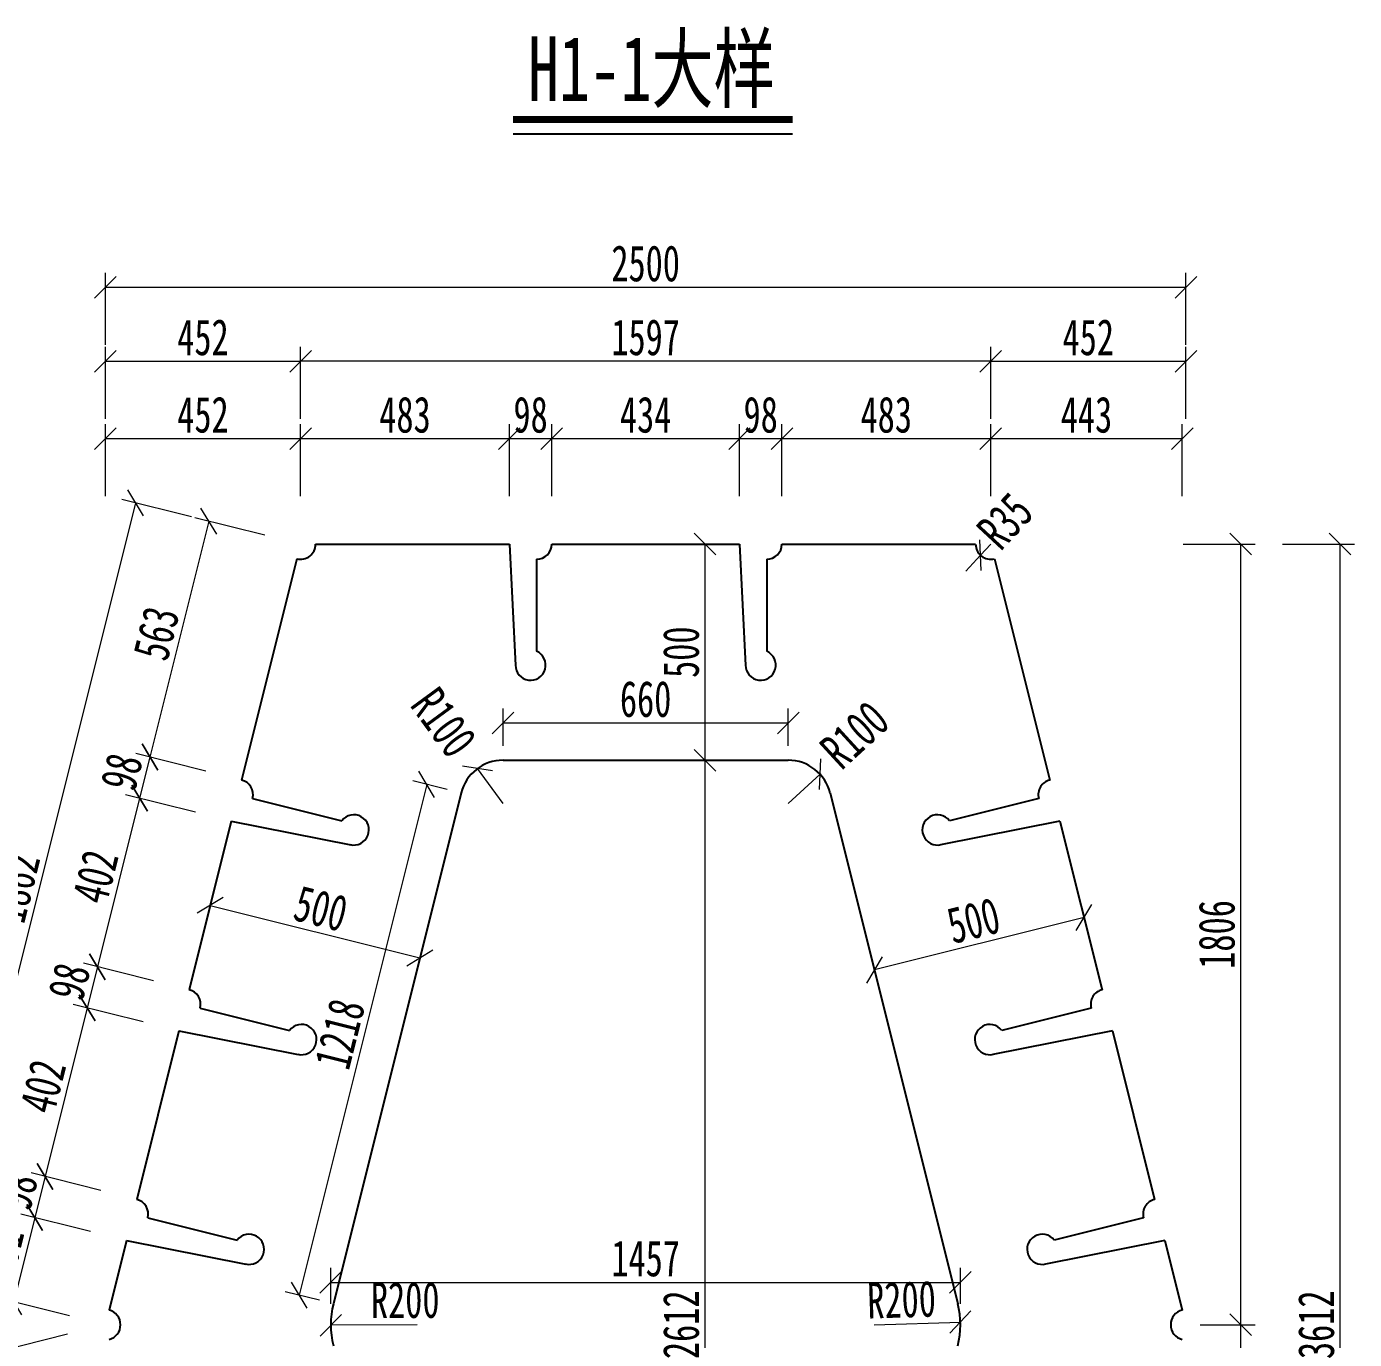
# Model space of a CAD drawing. Header units: millimetres. Extents: x -450182 to -147179, y 306993 to 695793.
# Drawn here: x -178927 to -175854, y 354258 to 357295 of the extents above; entities that cross this region are included whole.
import ezdxf

# ---------------------------------------------------------------- set-up
doc = ezdxf.new("R2010")
doc.units = ezdxf.units.MM
doc.header["$PDMODE"] = 34
doc.layers.get('Defpoints').update_dxf_attribs({"color": 8})
for name, color, linetype, lineweight in [('加粗线', 6, 'Continuous', 25), ('标注', 4, 'Continuous', 13), ('细线', 4, 'Continuous', 15), ('钢板粗线', 1, 'Continuous', 25)]:
    doc.layers.add(name, color=color, linetype=linetype, lineweight=lineweight)
doc.styles.add('111', font='仿宋_GB2312.ttf', dxfattribs={"width": 0.7})
doc.styles.get("Standard").update_dxf_attribs({"font": '仿宋_GB2312.ttf'})
doc.dimstyles.new('200', dxfattribs={"dimscale": 0, "dimtxt": 2.5, "dimasz": 1.5, "dimexe": 1, "dimexo": 1, "dimgap": 0.4, "dimtad": 1, "dimdec": 0, "dimdsep": 46, "dimtxsty": '111', "dimblk": 'OBLIQUE', "dimcen": 0, "dimclrd": 256, "dimclre": 256, "dimclrt": 256, "dimadec": 1, "dimazin": 2, "dimtfac": 1, "dimtdec": 0, "dimtmove": 2, "dimatfit": 3, "dimfxl": 4, "dimfxlon": 1, "dimtolj": 1, "dimlwd": -1, "dimlwe": -1, "dimarcsym": 0})

# ---------------------------------------------------------------- blocks, each defined once
blk = doc.blocks.new('_Oblique')
at = {"color": 0, "linetype": 'ByBlock', "lineweight": -2}
blk.add_line((-0.5, -0.5), (0.5, 0.5), dxfattribs=at)
blk = doc.blocks.new('*D372')
at = {"layer": 'Defpoints', "color": 0, "transparency": 16777216}
for p in [(-178292.9, 356098.1), (-178641.5, 355605.4), (-178429.4, 355552.3)]:
    blk.add_point(p, dxfattribs=at)
at = {"layer": '标注', "transparency": 16777216}
for p, q in [((-178375.7, 356118.8), (-178537.4, 356159.2)), ((-178505.1, 356151.2), (-178641.5, 355605.4)), ((-178512.2, 355573), (-178673.9, 355613.5))]:
    blk.add_line(p, q, dxfattribs=at)
at = {"layer": '标注', "transparency": 16777216, "xscale": 49.99999999999994, "yscale": 49.99999999999994, "zscale": 49.99999999999994}
for p, rotation in [((-178505.1, 356151.2), 75.96375653206057), ((-178641.5, 355605.4), 255.9637565320606)]:
    blk.add_blockref('_Oblique', p, dxfattribs=dict(at, rotation=rotation))
at = {"layer": '标注', "transparency": 16777216, "insert": (-178626.7, 355891.6), "char_height": 83.33, "attachment_point": 5, "rotation": 75.9638, "style": '111'}
blk.add_mtext('\\A1;563', dxfattribs=at)
blk = doc.blocks.new('*D373')
at = {"layer": 'Defpoints', "color": 0, "transparency": 16777216}
for p in [(-178429.4, 355552.3), (-178665.3, 355510.3), (-178453.1, 355457.3)]:
    blk.add_point(p, dxfattribs=at)
at = {"layer": '标注', "transparency": 16777216}
for p, q in [((-178512.2, 355573), (-178673.9, 355613.5)), ((-178641.5, 355605.4), (-178665.3, 355510.3)), ((-178535.9, 355478), (-178697.6, 355518.4))]:
    blk.add_line(p, q, dxfattribs=at)
at = {"layer": '标注', "transparency": 16777216, "xscale": 49.99999999999994, "yscale": 49.99999999999994, "zscale": 49.99999999999994}
for p, rotation in [((-178641.5, 355605.4), 75.96375653212299), ((-178665.3, 355510.3), 255.963756532123)]:
    blk.add_blockref('_Oblique', p, dxfattribs=dict(at, rotation=rotation))
at = {"layer": '标注', "transparency": 16777216, "insert": (-178706.8, 355571.2), "char_height": 83.33, "attachment_point": 5, "rotation": 75.9638, "style": '111'}
blk.add_mtext('\\A1;98', dxfattribs=at)
blk = doc.blocks.new('*D374')
at = {"layer": 'Defpoints', "color": 0, "transparency": 16777216}
for p in [(-178453.1, 355457.3), (-178762.8, 355120.3), (-178550.6, 355067.3)]:
    blk.add_point(p, dxfattribs=at)
at = {"layer": '标注', "transparency": 16777216}
for p, q in [((-178535.9, 355478), (-178697.6, 355518.4)), ((-178665.3, 355510.3), (-178762.8, 355120.3)), ((-178633.4, 355088), (-178795.1, 355128.4))]:
    blk.add_line(p, q, dxfattribs=at)
at = {"layer": '标注', "transparency": 16777216, "xscale": 49.99999999999994, "yscale": 49.99999999999994, "zscale": 49.99999999999994}
for p, rotation in [((-178665.3, 355510.3), 75.96375653207751), ((-178762.8, 355120.3), 255.9637565320776)]:
    blk.add_blockref('_Oblique', p, dxfattribs=dict(at, rotation=rotation))
at = {"layer": '标注', "transparency": 16777216, "insert": (-178767.4, 355328.6), "char_height": 83.33, "attachment_point": 5, "rotation": 75.9638, "style": '111'}
blk.add_mtext('\\A1;402', dxfattribs=at)
blk = doc.blocks.new('*D375')
at = {"layer": 'Defpoints', "color": 0, "transparency": 16777216}
for p in [(-178550.6, 355067.3), (-178786.6, 355025.2), (-178574.4, 354972.2)]:
    blk.add_point(p, dxfattribs=at)
at = {"layer": '标注', "transparency": 16777216}
for p, q in [((-178633.4, 355088), (-178795.1, 355128.4)), ((-178762.8, 355120.3), (-178786.6, 355025.2)), ((-178657.2, 354992.9), (-178818.9, 355033.3))]:
    blk.add_line(p, q, dxfattribs=at)
at = {"layer": '标注', "transparency": 16777216, "xscale": 49.99999999999994, "yscale": 49.99999999999994, "zscale": 49.99999999999994}
for p, rotation in [((-178762.8, 355120.3), 75.96375653207352), ((-178786.6, 355025.2), 255.9637565320735)]:
    blk.add_blockref('_Oblique', p, dxfattribs=dict(at, rotation=rotation))
at = {"layer": '标注', "transparency": 16777216, "insert": (-178828, 355086.1), "char_height": 83.33, "attachment_point": 5, "rotation": 75.9638, "style": '111'}
blk.add_mtext('\\A1;98', dxfattribs=at)
blk = doc.blocks.new('*D376')
at = {"layer": 'Defpoints', "color": 0, "transparency": 16777216}
for p in [(-178574.4, 354972.2), (-178884.1, 354635.2), (-178671.9, 354582.2)]:
    blk.add_point(p, dxfattribs=at)
at = {"layer": '标注', "transparency": 16777216}
for p, q in [((-178786.6, 355025.2), (-178884.1, 354635.2)), ((-178657.2, 354992.9), (-178818.9, 355033.3)), ((-178754.7, 354602.9), (-178916.4, 354643.3))]:
    blk.add_line(p, q, dxfattribs=at)
at = {"layer": '标注', "transparency": 16777216, "xscale": 49.99999999999994, "yscale": 49.99999999999994, "zscale": 49.99999999999994}
for p, rotation in [((-178786.6, 355025.2), 75.96375653207751), ((-178884.1, 354635.2), 255.9637565320776)]:
    blk.add_blockref('_Oblique', p, dxfattribs=dict(at, rotation=rotation))
at = {"layer": '标注', "transparency": 16777216, "insert": (-178888.7, 354843.6), "char_height": 83.33, "attachment_point": 5, "rotation": 75.9638, "style": '111'}
blk.add_mtext('\\A1;402', dxfattribs=at)
blk = doc.blocks.new('*D377')
at = {"layer": 'Defpoints', "color": 0, "transparency": 16777216}
for p in [(-178671.9, 354582.2), (-178907.8, 354540.2), (-178695.7, 354487.1)]:
    blk.add_point(p, dxfattribs=at)
at = {"layer": '标注', "transparency": 16777216}
for p, q in [((-178754.7, 354602.9), (-178916.4, 354643.3)), ((-178884.1, 354635.2), (-178907.8, 354540.2)), ((-178778.5, 354507.8), (-178940.2, 354548.2))]:
    blk.add_line(p, q, dxfattribs=at)
at = {"layer": '标注', "transparency": 16777216, "xscale": 49.99999999999994, "yscale": 49.99999999999994, "zscale": 49.99999999999994}
for p, rotation in [((-178884.1, 354635.2), 75.96375653208997), ((-178907.8, 354540.2), 255.96375653209)]:
    blk.add_blockref('_Oblique', p, dxfattribs=dict(at, rotation=rotation))
at = {"layer": '标注', "transparency": 16777216, "insert": (-178949.3, 354601), "char_height": 83.33, "attachment_point": 5, "rotation": 75.9638, "style": '111'}
blk.add_mtext('\\A1;98', dxfattribs=at)
blk = doc.blocks.new('*D378')
at = {"layer": 'Defpoints', "color": 0, "transparency": 16777216}
for p in [(-178695.7, 354487.1), (-178956.6, 354345.2), (-178744.4, 354292.1)]:
    blk.add_point(p, dxfattribs=at)
at = {"layer": '标注', "transparency": 16777216}
for p, q in [((-178907.8, 354540.2), (-178956.6, 354345.2)), ((-178778.5, 354507.8), (-178940.2, 354548.2)), ((-178827.2, 354312.8), (-178988.9, 354353.2))]:
    blk.add_line(p, q, dxfattribs=at)
at = {"layer": '标注', "transparency": 16777216, "xscale": 49.99999999999994, "yscale": 49.99999999999994, "zscale": 49.99999999999994}
for p, rotation in [((-178907.8, 354540.2), 75.96375653207352), ((-178956.6, 354345.2), 255.9637565320735)]:
    blk.add_blockref('_Oblique', p, dxfattribs=dict(at, rotation=rotation))
at = {"layer": '标注', "transparency": 16777216, "insert": (-178985.6, 354456), "char_height": 83.33, "attachment_point": 5, "rotation": 75.9638, "style": '111'}
blk.add_mtext('\\A1;201', dxfattribs=at)
blk = doc.blocks.new('*D379')
at = {"layer": 'Defpoints', "color": 0, "transparency": 16777216}
for p in [(-178744.4, 354292.1), (-178695.7, 354097.1), (-178912.8, 354042.8)]:
    blk.add_point(p, dxfattribs=at)
at = {"layer": '标注', "transparency": 16777216}
for p, q in [((-178832.2, 354270.2), (-178993.9, 354229.7)), ((-178961.6, 354237.8), (-178912.8, 354042.8)), ((-178783.5, 354075.2), (-178945.2, 354034.7))]:
    blk.add_line(p, q, dxfattribs=at)
at = {"layer": '标注', "transparency": 16777216, "xscale": 49.99999999999994, "yscale": 49.99999999999994, "zscale": 49.99999999999994}
for p, rotation in [((-178961.6, 354237.8), 104.0362434679345), ((-178912.8, 354042.8), 284.0362434679345)]:
    blk.add_blockref('_Oblique', p, dxfattribs=dict(at, rotation=rotation))
at = {"layer": '标注', "transparency": 16777216, "insert": (-178883.8, 354153.7), "char_height": 83.33, "attachment_point": 5, "rotation": 284.0362, "style": '111'}
blk.add_mtext('\\A1;201', dxfattribs=at)
blk = doc.blocks.new('*D386')
at = {"layer": 'Defpoints', "color": 0, "transparency": 16777216}
for p in [(-178744.4, 354292.1), (-179132, 354195.2), (-178292.9, 352486.1)]:
    blk.add_point(p, dxfattribs=at)
at = {"layer": '标注', "transparency": 16777216}
for p, q in [((-179002.7, 354227.6), (-179164.3, 354187.1)), ((-178680.5, 352389.2), (-179132, 354195.2)), ((-178551.2, 352421.6), (-178712.8, 352381.1))]:
    blk.add_line(p, q, dxfattribs=at)
at = {"layer": '标注', "transparency": 16777216, "xscale": 49.99999999999994, "yscale": 49.99999999999994, "zscale": 49.99999999999994}
for p, rotation in [((-179132, 354195.2), 104.036243467926), ((-178680.5, 352389.2), 284.036243467926)]:
    blk.add_blockref('_Oblique', p, dxfattribs=dict(at, rotation=rotation))
at = {"layer": '标注', "transparency": 16777216, "insert": (-178852.9, 353305.6), "char_height": 83.33, "attachment_point": 5, "rotation": 284.0362, "style": '111'}
blk.add_mtext('\\A1;1862', dxfattribs=at)
blk = doc.blocks.new('*D387')
at = {"layer": 'Defpoints', "color": 0, "transparency": 16777216}
for p in [(-178674.3, 356193.5), (-178292.9, 356098.1), (-178744.4, 354292.1)]:
    blk.add_point(p, dxfattribs=at)
at = {"layer": '标注', "transparency": 16777216}
for p, q in [((-179125.8, 354387.5), (-178674.3, 356193.5)), ((-178544.9, 356161.1), (-178706.6, 356201.5)), ((-178996.4, 354355.1), (-179158.1, 354395.5))]:
    blk.add_line(p, q, dxfattribs=at)
at = {"layer": '标注', "transparency": 16777216, "xscale": 49.99999999999994, "yscale": 49.99999999999994, "zscale": 49.99999999999994}
for p, rotation in [((-178674.3, 356193.5), 75.96375653207353), ((-179125.8, 354387.5), 255.9637565320735)]:
    blk.add_blockref('_Oblique', p, dxfattribs=dict(at, rotation=rotation))
at = {"layer": '标注', "transparency": 16777216, "insert": (-178953.4, 355303.8), "char_height": 83.33, "attachment_point": 5, "rotation": 75.9638, "style": '111'}
blk.add_mtext('\\A1;1862', dxfattribs=at)
blk = doc.blocks.new('*D388')
at = {"layer": 'Defpoints', "color": 0, "transparency": 16777216}
for p in [(-178292.9, 356342.1), (-178292.9, 356098.1), (-178744.4, 354292.1)]:
    blk.add_point(p, dxfattribs=at)
at = {"layer": '标注', "transparency": 16777216}
for p, q in [((-178744.4, 356208.8), (-178744.4, 356375.4)), ((-178292.9, 356208.8), (-178292.9, 356375.4)), ((-178744.4, 356342.1), (-178292.9, 356342.1))]:
    blk.add_line(p, q, dxfattribs=at)
at = {"layer": '标注', "transparency": 16777216, "xscale": 49.99999999999994, "yscale": 49.99999999999994, "zscale": 49.99999999999994, "rotation": 180}
blk.add_blockref('_Oblique', (-178744.4, 356342.1), dxfattribs=at)
at = {"layer": '标注', "transparency": 16777216, "xscale": 49.99999999999994, "yscale": 49.99999999999994, "zscale": 49.99999999999994}
blk.add_blockref('_Oblique', (-178292.9, 356342.1), dxfattribs=at)
at = {"layer": '标注', "transparency": 16777216, "insert": (-178518.7, 356397.1), "char_height": 83.33, "attachment_point": 5, "style": '111'}
blk.add_mtext('\\A1;452', dxfattribs=at)
blk = doc.blocks.new('*D389')
at = {"layer": 'Defpoints', "color": 0, "transparency": 16777216}
for p in [(-177809.6, 356342.1), (-178292.9, 356098.1), (-177809.6, 356098.1)]:
    blk.add_point(p, dxfattribs=at)
at = {"layer": '标注', "transparency": 16777216}
for p, q in [((-178292.9, 356208.8), (-178292.9, 356375.4)), ((-177809.6, 356208.8), (-177809.6, 356375.4)), ((-178292.9, 356342.1), (-177809.6, 356342.1))]:
    blk.add_line(p, q, dxfattribs=at)
at = {"layer": '标注', "transparency": 16777216, "xscale": 49.99999999999994, "yscale": 49.99999999999994, "zscale": 49.99999999999994, "rotation": 180}
blk.add_blockref('_Oblique', (-178292.9, 356342.1), dxfattribs=at)
at = {"layer": '标注', "transparency": 16777216, "xscale": 49.99999999999994, "yscale": 49.99999999999994, "zscale": 49.99999999999994}
blk.add_blockref('_Oblique', (-177809.6, 356342.1), dxfattribs=at)
at = {"layer": '标注', "transparency": 16777216, "insert": (-178051.2, 356397.1), "char_height": 83.33, "attachment_point": 5, "style": '111'}
blk.add_mtext('\\A1;483', dxfattribs=at)
blk = doc.blocks.new('*D390')
at = {"layer": 'Defpoints', "color": 0, "transparency": 16777216}
for p in [(-177711.6, 356342.1), (-177809.6, 356098.1), (-177711.6, 356098.1)]:
    blk.add_point(p, dxfattribs=at)
at = {"layer": '标注', "transparency": 16777216}
for p, q in [((-177809.6, 356208.8), (-177809.6, 356375.4)), ((-177711.6, 356208.8), (-177711.6, 356375.4)), ((-177809.6, 356342.1), (-177711.6, 356342.1))]:
    blk.add_line(p, q, dxfattribs=at)
at = {"layer": '标注', "transparency": 16777216, "xscale": 49.99999999999994, "yscale": 49.99999999999994, "zscale": 49.99999999999994, "rotation": 180}
blk.add_blockref('_Oblique', (-177809.6, 356342.1), dxfattribs=at)
at = {"layer": '标注', "transparency": 16777216, "xscale": 49.99999999999994, "yscale": 49.99999999999994, "zscale": 49.99999999999994}
blk.add_blockref('_Oblique', (-177711.6, 356342.1), dxfattribs=at)
at = {"layer": '标注', "transparency": 16777216, "insert": (-177760.6, 356397.1), "char_height": 83.33, "attachment_point": 5, "style": '111'}
blk.add_mtext('\\A1;98', dxfattribs=at)
blk = doc.blocks.new('*D391')
at = {"layer": 'Defpoints', "color": 0, "transparency": 16777216}
for p in [(-177277.2, 356342.1), (-177711.6, 356098.1), (-177277.2, 356098.1)]:
    blk.add_point(p, dxfattribs=at)
at = {"layer": '标注', "transparency": 16777216}
for p, q in [((-177711.6, 356208.8), (-177711.6, 356375.4)), ((-177277.2, 356208.8), (-177277.2, 356375.4)), ((-177711.6, 356342.1), (-177277.2, 356342.1))]:
    blk.add_line(p, q, dxfattribs=at)
at = {"layer": '标注', "transparency": 16777216, "xscale": 49.99999999999994, "yscale": 49.99999999999994, "zscale": 49.99999999999994, "rotation": 180}
blk.add_blockref('_Oblique', (-177711.6, 356342.1), dxfattribs=at)
at = {"layer": '标注', "transparency": 16777216, "xscale": 49.99999999999994, "yscale": 49.99999999999994, "zscale": 49.99999999999994}
blk.add_blockref('_Oblique', (-177277.2, 356342.1), dxfattribs=at)
at = {"layer": '标注', "transparency": 16777216, "insert": (-177494.4, 356397.1), "char_height": 83.33, "attachment_point": 5, "style": '111'}
blk.add_mtext('\\A1;434', dxfattribs=at)
blk = doc.blocks.new('*D392')
at = {"layer": 'Defpoints', "color": 0, "transparency": 16777216}
for p in [(-177179.2, 356342.1), (-177277.2, 356098.1), (-177179.2, 356098.1)]:
    blk.add_point(p, dxfattribs=at)
at = {"layer": '标注', "transparency": 16777216}
for p, q in [((-177277.2, 356208.8), (-177277.2, 356375.4)), ((-177179.2, 356208.8), (-177179.2, 356375.4)), ((-177277.2, 356342.1), (-177179.2, 356342.1))]:
    blk.add_line(p, q, dxfattribs=at)
at = {"layer": '标注', "transparency": 16777216, "xscale": 49.99999999999994, "yscale": 49.99999999999994, "zscale": 49.99999999999994, "rotation": 180}
blk.add_blockref('_Oblique', (-177277.2, 356342.1), dxfattribs=at)
at = {"layer": '标注', "transparency": 16777216, "xscale": 49.99999999999994, "yscale": 49.99999999999994, "zscale": 49.99999999999994}
blk.add_blockref('_Oblique', (-177179.2, 356342.1), dxfattribs=at)
at = {"layer": '标注', "transparency": 16777216, "insert": (-177228.2, 356397.1), "char_height": 83.33, "attachment_point": 5, "style": '111'}
blk.add_mtext('\\A1;98', dxfattribs=at)
blk = doc.blocks.new('*D393')
at = {"layer": 'Defpoints', "color": 0, "transparency": 16777216}
for p in [(-176695.9, 356342.1), (-177179.2, 356098.1), (-176695.9, 356098.1)]:
    blk.add_point(p, dxfattribs=at)
at = {"layer": '标注', "transparency": 16777216}
for p, q in [((-177179.2, 356208.8), (-177179.2, 356375.4)), ((-176695.9, 356208.8), (-176695.9, 356375.4)), ((-177179.2, 356342.1), (-176695.9, 356342.1))]:
    blk.add_line(p, q, dxfattribs=at)
at = {"layer": '标注', "transparency": 16777216, "xscale": 49.99999999999994, "yscale": 49.99999999999994, "zscale": 49.99999999999994, "rotation": 180}
blk.add_blockref('_Oblique', (-177179.2, 356342.1), dxfattribs=at)
at = {"layer": '标注', "transparency": 16777216, "xscale": 49.99999999999994, "yscale": 49.99999999999994, "zscale": 49.99999999999994}
blk.add_blockref('_Oblique', (-176695.9, 356342.1), dxfattribs=at)
at = {"layer": '标注', "transparency": 16777216, "insert": (-176937.6, 356397.1), "char_height": 83.33, "attachment_point": 5, "style": '111'}
blk.add_mtext('\\A1;483', dxfattribs=at)
blk = doc.blocks.new('*D394')
at = {"layer": 'Defpoints', "color": 0, "transparency": 16777216}
for p in [(-176252.9, 356342.1), (-176695.9, 356098.1), (-176252.9, 354258.2)]:
    blk.add_point(p, dxfattribs=at)
at = {"layer": '标注', "transparency": 16777216}
for p, q in [((-176695.9, 356208.8), (-176695.9, 356375.4)), ((-176252.9, 356208.8), (-176252.9, 356375.4)), ((-176695.9, 356342.1), (-176252.9, 356342.1))]:
    blk.add_line(p, q, dxfattribs=at)
at = {"layer": '标注', "transparency": 16777216, "xscale": 49.99999999999994, "yscale": 49.99999999999994, "zscale": 49.99999999999994, "rotation": 180}
blk.add_blockref('_Oblique', (-176695.9, 356342.1), dxfattribs=at)
at = {"layer": '标注', "transparency": 16777216, "xscale": 49.99999999999994, "yscale": 49.99999999999994, "zscale": 49.99999999999994}
blk.add_blockref('_Oblique', (-176252.9, 356342.1), dxfattribs=at)
at = {"layer": '标注', "transparency": 16777216, "insert": (-176474.4, 356397.1), "char_height": 83.33, "attachment_point": 5, "style": '111'}
blk.add_mtext('\\A1;443', dxfattribs=at)
blk = doc.blocks.new('*D395')
at = {"layer": 'Defpoints', "color": 0, "transparency": 16777216}
for p in [(-178292.9, 356521.2), (-178292.9, 356098.1), (-176695.9, 356098.1)]:
    blk.add_point(p, dxfattribs=at)
at = {"layer": '标注', "transparency": 16777216}
for p, q in [((-178292.9, 356387.9), (-178292.9, 356554.5)), ((-176695.9, 356387.9), (-176695.9, 356554.5)), ((-176695.9, 356521.2), (-178292.9, 356521.2))]:
    blk.add_line(p, q, dxfattribs=at)
at = {"layer": '标注', "transparency": 16777216, "xscale": 49.99999999999994, "yscale": 49.99999999999994, "zscale": 49.99999999999994, "rotation": 180}
blk.add_blockref('_Oblique', (-178292.9, 356521.2), dxfattribs=at)
at = {"layer": '标注', "transparency": 16777216, "xscale": 49.99999999999994, "yscale": 49.99999999999994, "zscale": 49.99999999999994}
blk.add_blockref('_Oblique', (-176695.9, 356521.2), dxfattribs=at)
at = {"layer": '标注', "transparency": 16777216, "insert": (-177494.4, 356576.2), "char_height": 83.33, "attachment_point": 5, "style": '111'}
blk.add_mtext('\\A1;1597', dxfattribs=at)
blk = doc.blocks.new('*D396')
at = {"layer": 'Defpoints', "color": 0, "transparency": 16777216}
for p in [(-178744.4, 356692.1), (-178744.4, 354292.1), (-176244.4, 354292.1)]:
    blk.add_point(p, dxfattribs=at)
at = {"layer": '标注', "transparency": 16777216}
for p, q in [((-178744.4, 356558.8), (-178744.4, 356725.4)), ((-176244.4, 356558.8), (-176244.4, 356725.4)), ((-176244.4, 356692.1), (-178744.4, 356692.1))]:
    blk.add_line(p, q, dxfattribs=at)
at = {"layer": '标注', "transparency": 16777216, "xscale": 49.99999999999994, "yscale": 49.99999999999994, "zscale": 49.99999999999994, "rotation": 180}
blk.add_blockref('_Oblique', (-178744.4, 356692.1), dxfattribs=at)
at = {"layer": '标注', "transparency": 16777216, "xscale": 49.99999999999994, "yscale": 49.99999999999994, "zscale": 49.99999999999994}
blk.add_blockref('_Oblique', (-176244.4, 356692.1), dxfattribs=at)
at = {"layer": '标注', "transparency": 16777216, "insert": (-177494.4, 356747.1), "char_height": 83.33, "attachment_point": 5, "style": '111'}
blk.add_mtext('\\A1;2500', dxfattribs=at)
blk = doc.blocks.new('*D397')
at = {"layer": 'Defpoints', "color": 0, "transparency": 16777216}
for p in [(-178292.9, 356521.2), (-178292.9, 356277.2), (-178744.4, 354471.2)]:
    blk.add_point(p, dxfattribs=at)
at = {"layer": '标注', "transparency": 16777216}
for p, q in [((-178744.4, 356387.9), (-178744.4, 356554.5)), ((-178292.9, 356387.9), (-178292.9, 356554.5)), ((-178744.4, 356521.2), (-178292.9, 356521.2))]:
    blk.add_line(p, q, dxfattribs=at)
at = {"layer": '标注', "transparency": 16777216, "xscale": 49.99999999999994, "yscale": 49.99999999999994, "zscale": 49.99999999999994, "rotation": 180}
blk.add_blockref('_Oblique', (-178744.4, 356521.2), dxfattribs=at)
at = {"layer": '标注', "transparency": 16777216, "xscale": 49.99999999999994, "yscale": 49.99999999999994, "zscale": 49.99999999999994}
blk.add_blockref('_Oblique', (-178292.9, 356521.2), dxfattribs=at)
at = {"layer": '标注', "transparency": 16777216, "insert": (-178518.7, 356576.2), "char_height": 83.33, "attachment_point": 5, "style": '111'}
blk.add_mtext('\\A1;452', dxfattribs=at)
blk = doc.blocks.new('*D398')
at = {"layer": 'Defpoints', "color": 0, "transparency": 16777216}
for p in [(-176244.4, 356521.2), (-176695.9, 356277.2), (-176244.4, 354471.2)]:
    blk.add_point(p, dxfattribs=at)
at = {"layer": '标注', "transparency": 16777216}
for p, q in [((-176695.9, 356387.9), (-176695.9, 356554.5)), ((-176244.4, 356387.9), (-176244.4, 356554.5)), ((-176695.9, 356521.2), (-176244.4, 356521.2))]:
    blk.add_line(p, q, dxfattribs=at)
at = {"layer": '标注', "transparency": 16777216, "xscale": 49.99999999999994, "yscale": 49.99999999999994, "zscale": 49.99999999999994, "rotation": 180}
blk.add_blockref('_Oblique', (-176695.9, 356521.2), dxfattribs=at)
at = {"layer": '标注', "transparency": 16777216, "xscale": 49.99999999999994, "yscale": 49.99999999999994, "zscale": 49.99999999999994}
blk.add_blockref('_Oblique', (-176244.4, 356521.2), dxfattribs=at)
at = {"layer": '标注', "transparency": 16777216, "insert": (-176470.2, 356576.2), "char_height": 83.33, "attachment_point": 5, "style": '111'}
blk.add_mtext('\\A1;452', dxfattribs=at)
blk = doc.blocks.new('*D399')
at = {"layer": 'Defpoints', "color": 0, "transparency": 16777216}
for p in [(-176695.9, 356098.1), (-175887.7, 356098.1), (-176769.6, 352486.1)]:
    blk.add_point(p, dxfattribs=at)
at = {"layer": '标注', "transparency": 16777216}
for p, q in [((-176021, 356098.1), (-175854.4, 356098.1)), ((-175887.7, 352486.1), (-175887.7, 356098.1)), ((-176021, 352486.1), (-175854.4, 352486.1))]:
    blk.add_line(p, q, dxfattribs=at)
at = {"layer": '标注', "transparency": 16777216, "xscale": 49.99999999999994, "yscale": 49.99999999999994, "zscale": 49.99999999999994}
for p, rotation in [((-175887.7, 356098.1), 90), ((-175887.7, 352486.1), 270)]:
    blk.add_blockref('_Oblique', p, dxfattribs=dict(at, rotation=rotation))
at = {"layer": '标注', "transparency": 16777216, "insert": (-175942.7, 354292.1), "char_height": 83.33, "attachment_point": 5, "rotation": 90, "style": '111'}
blk.add_mtext('\\A1;3612', dxfattribs=at)
blk = doc.blocks.new('*D403')
at = {"layer": 'Defpoints', "color": 0, "transparency": 16777216}
for p in [(-177164.4, 355684.4), (-177824.4, 355598.1), (-177164.4, 355598.1)]:
    blk.add_point(p, dxfattribs=at)
at = {"layer": '标注', "transparency": 16777216}
for p, q in [((-177824.4, 355631.5), (-177824.4, 355717.7)), ((-177164.4, 355631.5), (-177164.4, 355717.7)), ((-177824.4, 355684.4), (-177164.4, 355684.4))]:
    blk.add_line(p, q, dxfattribs=at)
at = {"layer": '标注', "transparency": 16777216, "xscale": 49.99999999999994, "yscale": 49.99999999999994, "zscale": 49.99999999999994, "rotation": 180}
blk.add_blockref('_Oblique', (-177824.4, 355684.4), dxfattribs=at)
at = {"layer": '标注', "transparency": 16777216, "xscale": 49.99999999999994, "yscale": 49.99999999999994, "zscale": 49.99999999999994}
blk.add_blockref('_Oblique', (-177164.4, 355684.4), dxfattribs=at)
at = {"layer": '标注', "transparency": 16777216, "insert": (-177494.4, 355739.4), "char_height": 83.33, "attachment_point": 5, "style": '111'}
blk.add_mtext('\\A1;660', dxfattribs=at)
blk = doc.blocks.new('*D404')
at = {"layer": 'Defpoints', "color": 0, "transparency": 16777216}
for p in [(-177921.5, 355522.4), (-178296.4, 354360.5), (-178216.9, 354340.6)]:
    blk.add_point(p, dxfattribs=at)
at = {"layer": '标注', "transparency": 16777216}
for p, q in [((-177953.8, 355530.5), (-178033.3, 355550.3)), ((-178001, 355542.3), (-178296.4, 354360.5)), ((-178249.2, 354348.7), (-178328.8, 354368.6))]:
    blk.add_line(p, q, dxfattribs=at)
at = {"layer": '标注', "transparency": 16777216, "xscale": 49.99999999999994, "yscale": 49.99999999999994, "zscale": 49.99999999999994}
for p, rotation in [((-178001, 355542.3), 75.96375653207416), ((-178296.4, 354360.5), 255.9637565320742)]:
    blk.add_blockref('_Oblique', p, dxfattribs=dict(at, rotation=rotation))
at = {"layer": '标注', "transparency": 16777216, "insert": (-178202.1, 354964.7), "char_height": 83.33, "attachment_point": 5, "rotation": 75.9638, "style": '111'}
blk.add_mtext('\\A1;1218', dxfattribs=at)
blk = doc.blocks.new('*D407')
at = {"layer": 'Defpoints', "color": 0, "transparency": 16777216}
for p in [(-177423, 356098.1), (-177423, 355598.1), (-177357.2, 355598.1)]:
    blk.add_point(p, dxfattribs=at)
at = {"layer": '标注', "transparency": 16777216}
for p, q in [((-177389.7, 356098.1), (-177323.9, 356098.1)), ((-177357.2, 356098.1), (-177357.2, 355598.1)), ((-177389.7, 355598.1), (-177323.9, 355598.1))]:
    blk.add_line(p, q, dxfattribs=at)
at = {"layer": '标注', "transparency": 16777216, "xscale": 49.99999999999994, "yscale": 49.99999999999994, "zscale": 49.99999999999994}
for p, rotation in [((-177357.2, 356098.1), 90), ((-177357.2, 355598.1), 270)]:
    blk.add_blockref('_Oblique', p, dxfattribs=dict(at, rotation=rotation))
at = {"layer": '标注', "transparency": 16777216, "insert": (-177412.2, 355848.1), "char_height": 83.33, "attachment_point": 5, "rotation": 90, "style": '111'}
blk.add_mtext('\\A1;500', dxfattribs=at)
blk = doc.blocks.new('*D408')
at = {"layer": 'Defpoints', "color": 0, "transparency": 16777216}
for p in [(-178501.9, 355262.3), (-178016.8, 355141), (-178016.8, 355141)]:
    blk.add_point(p, dxfattribs=at)
at = {"layer": '标注', "transparency": 16777216}
for p, q in [((-178501.9, 355262.3), (-178493.8, 355294.6)), ((-178501.9, 355262.3), (-178016.8, 355141)), ((-178016.8, 355141), (-178008.7, 355173.3))]:
    blk.add_line(p, q, dxfattribs=at)
at = {"layer": '标注', "transparency": 16777216, "xscale": 49.99999999999994, "yscale": 49.99999999999994, "zscale": 49.99999999999994}
for p, rotation in [((-178501.9, 355262.3), 165.9637565320679), ((-178016.8, 355141), 345.9637565320679)]:
    blk.add_blockref('_Oblique', p, dxfattribs=dict(at, rotation=rotation))
at = {"layer": '标注', "transparency": 16777216, "insert": (-178246, 355255), "char_height": 83.33, "attachment_point": 5, "rotation": 345.9638, "style": '111'}
blk.add_mtext('\\A1;500', dxfattribs=at)
blk = doc.blocks.new('*D409')
at = {"layer": 'Defpoints', "color": 0, "transparency": 16777216}
for p in [(-176486.9, 355262.3), (-176972, 355141), (-176965, 355113)]:
    blk.add_point(p, dxfattribs=at)
at = {"layer": '标注', "transparency": 16777216}
for p, q in [((-176479.9, 355234.3), (-176965, 355113)), ((-176479.9, 355234.3), (-176471.9, 355201.9)), ((-176965, 355113), (-176956.9, 355080.7))]:
    blk.add_line(p, q, dxfattribs=at)
at = {"layer": '标注', "transparency": 16777216, "xscale": 49.99999999999994, "yscale": 49.99999999999994, "zscale": 49.99999999999994}
for p, rotation in [((-176479.9, 355234.3), 14.03624346793128), ((-176965, 355113), 194.0362434679313)]:
    blk.add_blockref('_Oblique', p, dxfattribs=dict(at, rotation=rotation))
at = {"layer": '标注', "transparency": 16777216, "insert": (-176735.8, 355227), "char_height": 83.33, "attachment_point": 5, "rotation": 14.0362, "style": '111'}
blk.add_mtext('\\A1;500', dxfattribs=at)
blk = doc.blocks.new('*D556')
at = {"layer": 'Defpoints', "color": 0, "transparency": 16777216}
for p in [(-177883.5, 355578.8), (-177824.4, 355498.1)]:
    blk.add_point(p, dxfattribs=at)
at = {"layer": '标注', "transparency": 16777216}
blk.add_line((-177824.4, 355498.1), (-177883.5, 355578.8), dxfattribs=at)
at = {"layer": '标注', "transparency": 16777216, "xscale": 49.99999999999994, "yscale": 49.99999999999994, "zscale": 49.99999999999994, "rotation": 126.2292793843408}
blk.add_blockref('_Oblique', (-177883.5, 355578.8), dxfattribs=at)
at = {"layer": '标注', "transparency": 16777216, "insert": (-177961.7, 355685.4), "char_height": 83.33, "attachment_point": 5, "rotation": 306.2293, "style": '111'}
blk.add_mtext('\\A1;R100', dxfattribs=at)
blk = doc.blocks.new('*D557')
at = {"layer": 'Defpoints', "color": 0, "transparency": 16777216}
for p in [(-177090.7, 355565.8), (-177164.4, 355498.1)]:
    blk.add_point(p, dxfattribs=at)
at = {"layer": '标注', "transparency": 16777216}
blk.add_line((-177164.4, 355498.1), (-177090.7, 355565.8), dxfattribs=at)
at = {"layer": '标注', "transparency": 16777216, "xscale": 49.99999999999994, "yscale": 49.99999999999994, "zscale": 49.99999999999994, "rotation": 42.56485759779237}
blk.add_blockref('_Oblique', (-177090.7, 355565.8), dxfattribs=at)
at = {"layer": '标注', "transparency": 16777216, "insert": (-177010.8, 355656.7), "char_height": 83.33, "attachment_point": 5, "rotation": 42.5649, "style": '111'}
blk.add_mtext('\\A1;R100', dxfattribs=at)
blk = doc.blocks.new('*D560')
at = {"layer": 'Defpoints', "color": 0, "transparency": 16777216}
for p in [(-176966, 354292.1), (-176766.1, 354298.4)]:
    blk.add_point(p, dxfattribs=at)
at = {"layer": '标注', "transparency": 16777216}
blk.add_line((-176966, 354292.1), (-176766.1, 354298.4), dxfattribs=at)
at = {"layer": '标注', "transparency": 16777216, "xscale": 49.99999999999994, "yscale": 49.99999999999994, "zscale": 49.99999999999994, "rotation": 1.807358929201417}
blk.add_blockref('_Oblique', (-176766.1, 354298.4), dxfattribs=at)
at = {"layer": '标注', "transparency": 16777216, "insert": (-176902.3, 354349.8), "char_height": 83.33, "attachment_point": 5, "rotation": 1.8074, "style": '111'}
blk.add_mtext('\\A1;R200', dxfattribs=at)
blk = doc.blocks.new('*D561')
at = {"layer": 'Defpoints', "color": 0, "transparency": 16777216}
for p in [(-178222.9, 354291), (-178022.9, 354292.1)]:
    blk.add_point(p, dxfattribs=at)
at = {"layer": '标注', "transparency": 16777216}
blk.add_line((-178022.9, 354292.1), (-178222.9, 354291), dxfattribs=at)
at = {"layer": '标注', "transparency": 16777216, "xscale": 49.99999999999994, "yscale": 49.99999999999994, "zscale": 49.99999999999994, "rotation": 180.3314240057621}
blk.add_blockref('_Oblique', (-178222.9, 354291), dxfattribs=at)
at = {"layer": '标注', "transparency": 16777216, "insert": (-178050.7, 354348.8), "char_height": 83.33, "attachment_point": 5, "rotation": 0.3314, "style": '111'}
blk.add_mtext('\\A1;R200', dxfattribs=at)
blk = doc.blocks.new('*D1238')
at = {"layer": 'Defpoints', "color": 0, "transparency": 16777216}
for p in [(-176695.9, 356098.1), (-176719.7, 356072.5)]:
    blk.add_point(p, dxfattribs=at)
at = {"layer": '标注', "transparency": 16777216}
for p, q in [((-176695.9, 356098.1), (-176719.7, 356072.5)), ((-176719.7, 356072.5), (-176753.8, 356035.8))]:
    blk.add_line(p, q, dxfattribs=at)
at = {"layer": '标注', "transparency": 16777216, "xscale": 49.99999999999994, "yscale": 49.99999999999994, "zscale": 49.99999999999994, "rotation": 47.10783126844422}
blk.add_blockref('_Oblique', (-176719.7, 356072.5), dxfattribs=at)
at = {"layer": '标注', "transparency": 16777216, "insert": (-176662.8, 356151.3), "char_height": 83.33, "attachment_point": 5, "rotation": 47.1078, "style": '111'}
blk.add_mtext('\\A1;R35', dxfattribs=at)
blk = doc.blocks.new('*D1242')
at = {"layer": 'Defpoints', "color": 0, "transparency": 16777216}
for p in [(-176766, 354390.2), (-178222.9, 354292.1), (-176766, 354292.1)]:
    blk.add_point(p, dxfattribs=at)
at = {"layer": '标注', "transparency": 16777216}
for p, q in [((-178222.9, 354340.2), (-178222.9, 354423.6)), ((-176766, 354340.2), (-176766, 354423.6)), ((-178222.9, 354390.2), (-176766, 354390.2))]:
    blk.add_line(p, q, dxfattribs=at)
at = {"layer": '标注', "transparency": 16777216, "xscale": 49.99999999999994, "yscale": 49.99999999999994, "zscale": 49.99999999999994, "rotation": 180}
blk.add_blockref('_Oblique', (-178222.9, 354390.2), dxfattribs=at)
at = {"layer": '标注', "transparency": 16777216, "xscale": 49.99999999999994, "yscale": 49.99999999999994, "zscale": 49.99999999999994}
blk.add_blockref('_Oblique', (-176766, 354390.2), dxfattribs=at)
at = {"layer": '标注', "transparency": 16777216, "insert": (-177494.4, 354445.2), "char_height": 83.33, "attachment_point": 5, "style": '111'}
blk.add_mtext('\\A1;1457', dxfattribs=at)
blk = doc.blocks.new('*D1243')
at = {"layer": 'Defpoints', "color": 0, "transparency": 16777216}
for p in [(-177653.8, 355598.1), (-177653.8, 352986.1), (-177357.2, 352986.1)]:
    blk.add_point(p, dxfattribs=at)
at = {"layer": '标注', "transparency": 16777216}
for p, q in [((-177407.2, 355598.1), (-177323.9, 355598.1)), ((-177357.2, 355598.1), (-177357.2, 352986.1)), ((-177407.2, 352986.1), (-177323.9, 352986.1))]:
    blk.add_line(p, q, dxfattribs=at)
at = {"layer": '标注', "transparency": 16777216, "xscale": 49.99999999999994, "yscale": 49.99999999999994, "zscale": 49.99999999999994}
for p, rotation in [((-177357.2, 355598.1), 90), ((-177357.2, 352986.1), 270)]:
    blk.add_blockref('_Oblique', p, dxfattribs=dict(at, rotation=rotation))
at = {"layer": '标注', "transparency": 16777216, "insert": (-177412.2, 354292.1), "char_height": 83.33, "attachment_point": 5, "rotation": 90, "style": '111'}
blk.add_mtext('\\A1;2612', dxfattribs=at)
blk = doc.blocks.new('*D1244')
at = {"layer": 'Defpoints', "color": 0, "transparency": 16777216}
for p in [(-176793.2, 356098.1), (-176244.4, 354292.1), (-176117.7, 354292.1)]:
    blk.add_point(p, dxfattribs=at)
at = {"layer": '标注', "transparency": 16777216}
for p, q in [((-176251, 356098.1), (-176084.3, 356098.1)), ((-176117.7, 356098.1), (-176117.7, 354292.1)), ((-176211.1, 354292.1), (-176084.3, 354292.1))]:
    blk.add_line(p, q, dxfattribs=at)
at = {"layer": '标注', "transparency": 16777216, "xscale": 49.99999999999994, "yscale": 49.99999999999994, "zscale": 49.99999999999994}
for p, rotation in [((-176117.7, 356098.1), 90), ((-176117.7, 354292.1), 270)]:
    blk.add_blockref('_Oblique', p, dxfattribs=dict(at, rotation=rotation))
at = {"layer": '标注', "transparency": 16777216, "insert": (-176172.7, 355195.1), "char_height": 83.33, "attachment_point": 5, "rotation": 90, "style": '111'}
blk.add_mtext('\\A1;1806', dxfattribs=at)
blk = doc.blocks.new('*D1245')
at = {"layer": 'Defpoints', "color": 0, "transparency": 16777216}
for p in [(-176244.4, 354292.1), (-176818.7, 352486.1), (-176117.7, 352486.1)]:
    blk.add_point(p, dxfattribs=at)
at = {"layer": '标注', "transparency": 16777216}
for p, q in [((-176211.1, 354292.1), (-176084.3, 354292.1)), ((-176117.7, 354292.1), (-176117.7, 352486.1)), ((-176251, 352486.1), (-176084.3, 352486.1))]:
    blk.add_line(p, q, dxfattribs=at)
at = {"layer": '标注', "transparency": 16777216, "xscale": 49.99999999999994, "yscale": 49.99999999999994, "zscale": 49.99999999999994}
for p, rotation in [((-176117.7, 354292.1), 90), ((-176117.7, 352486.1), 270)]:
    blk.add_blockref('_Oblique', p, dxfattribs=dict(at, rotation=rotation))
at = {"layer": '标注', "transparency": 16777216, "insert": (-176172.7, 353389.1), "char_height": 83.33, "attachment_point": 5, "rotation": 90, "style": '111'}
blk.add_mtext('\\A1;1806', dxfattribs=at)

msp = doc.modelspace()

# ---------------------------------------------------------------- linework, layer by layer
at = {"layer": '加粗线', "ltscale": 100, "const_width": 16.7}
msp.add_lwpolyline([(-177801.1, 357080.3), (-177153.9, 357080.3)], dxfattribs=at)
at = {"layer": '细线', "ltscale": 100, "const_width": 5}
msp.add_lwpolyline([(-177801.1, 357047), (-177153.9, 357047)], dxfattribs=at)
at = {"layer": '钢板粗线'}
for p, q in [((-178257.9, 356098.1), (-177809.6, 356098.1)), ((-177809.6, 356098.1), (-177795.6, 355816.9)), ((-177711.6, 356098.1), (-177277.2, 356098.1)), ((-177277.2, 356098.1), (-177263.2, 355816.9)), ((-177179.2, 356098.1), (-176730.9, 356098.1)), ((-178301.4, 356064.2), (-178429.4, 355552.3)), ((-177746.6, 356063.1), (-177746.6, 355850.2)), ((-177214.2, 356063.1), (-177214.2, 355850.2)), ((-176687.4, 356064.2), (-176559.5, 355552.3)), ((-177824.4, 355598.1), (-177164.4, 355598.1)), ((-177921.5, 355522.4), (-178216.9, 354340.6)), ((-177067.4, 355522.4), (-176771.9, 354340.6)), ((-178403.9, 355509.9), (-178197.3, 355458.3)), ((-176584.9, 355509.9), (-176791.5, 355458.3)), ((-178453.1, 355457.3), (-178550.6, 355067.3)), ((-178453.1, 355457.3), (-178176.9, 355402.7)), ((-176535.7, 355457.3), (-176811.9, 355402.7)), ((-176535.7, 355457.3), (-176438.2, 355067.3)), ((-178525.2, 355024.8), (-178318.6, 354973.2)), ((-176463.7, 355024.8), (-176670.2, 354973.2)), ((-178574.4, 354972.2), (-178671.9, 354582.2)), ((-178574.4, 354972.2), (-178298.1, 354917.6)), ((-176414.4, 354972.2), (-176690.7, 354917.6)), ((-176414.4, 354972.2), (-176316.9, 354582.2)), ((-178646.4, 354539.8), (-178439.9, 354488.1)), ((-176342.4, 354539.8), (-176549, 354488.1)), ((-178695.7, 354487.1), (-178735.9, 354326.1)), ((-178695.7, 354487.1), (-178419.4, 354432.5)), ((-176293.2, 354487.1), (-176569.4, 354432.5)), ((-176293.2, 354487.1), (-176252.9, 354326.1))]:
    msp.add_line(p, q, dxfattribs=at)
for centre, radius, start, end in [((-178292.9, 356098.1), 35, 255.9638, 360), ((-177746.6, 356098.1), 35, 270, 0), ((-177214.2, 356098.1), 35, 270, 0), ((-176695.9, 356098.1), 35, 180, 284.0362), ((-177760.6, 355818.1), 35, 180, 66.4218), ((-177228.2, 355818.1), 35, 180, 66.4218), ((-177824.4, 355498.1), 100, 90, 165.9638), ((-177164.4, 355498.1), 100, 14.0362, 90), ((-178437.8, 355518.4), 35, 345.9638, 75.9638), ((-176551, 355518.4), 35, 104.0362, 194.0362), ((-178169.6, 355436.9), 35, 255.9638, 142.3856), ((-176819.2, 355436.9), 35, 37.6144, 284.0362), ((-178559.1, 355033.3), 35, 345.9638, 75.9638), ((-176429.7, 355033.3), 35, 104.0362, 194.0362), ((-178290.9, 354951.8), 35, 255.9638, 142.3856), ((-176697.9, 354951.8), 35, 37.6144, 284.0362), ((-178680.4, 354548.2), 35, 345.9638, 75.9638), ((-176308.4, 354548.2), 35, 104.0362, 194.0362), ((-178412.1, 354466.7), 35, 255.9638, 142.3856), ((-176576.7, 354466.7), 35, 37.6144, 284.0362), ((-178744.4, 354292.1), 35, 284.0362, 75.9638), ((-178022.9, 354292.1), 200, 165.9638, 194.0362), ((-176966, 354292.1), 200, 345.9638, 14.0362), ((-176244.4, 354292.1), 35, 104.0362, 255.9638)]:
    msp.add_arc(centre, radius, start, end, dxfattribs=at)

# ---------------------------------------------------------------- texts
at = {"width": 0.7}
msp.add_text('H1-1大样', height=150, dxfattribs=at).set_placement((-177766.4, 357123))

# ---------------------------------------------------------------- dimensions: what is measured, and where the dimension line sits
at = {"layer": '标注'}
for base, p1, p2, override, picture, middle in [((-178744.4, 356692.1), (-176244.4, 354292.1), (-178744.4, 354292.1), {"dimscale": 33.333333, "dimarcsym": 1}, '*D396', (-177494.4, 356747.1)), ((-178292.9077823, 356521.2071754), (-178744.4077823, 354471.2389113), (-178292.9077823, 356277.2389113), {"dimscale": 33.333333, "dimarcsym": 1}, '*D397', (-178518.6577823, 356576.2071754)), ((-178292.9, 356521.2), (-176695.9, 356098.1), (-178292.9, 356098.1), {"dimscale": 33.333333, "dimarcsym": 1}, '*D395', (-177494.4, 356576.2)), ((-176244.4077823, 356521.2071754), (-176695.9077823, 356277.2389113), (-176244.4077823, 354471.2389113), {"dimscale": 33.333333, "dimarcsym": 1}, '*D398', (-176470.1577823, 356576.2071754)), ((-178292.9077823, 356342.0896811), (-178744.4077823, 354292.121417), (-178292.9077823, 356098.121417), {"dimscale": 33.333333, "dimarcsym": 1}, '*D388', (-178518.6577823, 356397.0896811)), ((-177809.6, 356342.1), (-178292.9, 356098.1), (-177809.6, 356098.1), {"dimscale": 33.333333, "dimarcsym": 1}, '*D389', (-178051.2, 356397.1)), ((-177711.6, 356342.1), (-177809.6, 356098.1), (-177711.6, 356098.1), {"dimscale": 33.333333, "dimarcsym": 1}, '*D390', (-177760.6, 356397.1)), ((-177277.2, 356342.1), (-177711.6, 356098.1), (-177277.2, 356098.1), {"dimscale": 33.333333, "dimarcsym": 1}, '*D391', (-177494.4, 356397.1)), ((-177179.2, 356342.1), (-177277.2, 356098.1), (-177179.2, 356098.1), {"dimscale": 33.333333, "dimarcsym": 1}, '*D392', (-177228.2, 356397.1)), ((-176695.9, 356342.1), (-177179.2, 356098.1), (-176695.9, 356098.1), {"dimscale": 33.333333, "dimarcsym": 1}, '*D393', (-176937.6, 356397.1)), ((-176252.9, 356342.1), (-176695.9, 356098.1), (-176252.9, 354258.2), {"dimscale": 33.333333, "dimarcsym": 1}, '*D394', (-176474.4, 356397.1)), ((-176766, 354390.2), (-178222.9, 354292.1), (-176766, 354292.1), {"dimscale": 33.333333, "dimfxl": 1.5, "dimarcsym": 1}, '*D1242', (-177494.4, 354445.2))]:
    dim = msp.add_linear_dim(base=base, p1=p1, p2=p2, dimstyle='200', override=override, dxfattribs=at)
    dim.commit()
    dim.dimension.update_dxf_attribs({"geometry": picture, "text_midpoint": middle})
for center, mpoint, override, picture, middle in [((-176695.9, 356098.1), (-176719.7, 356072.5), {"dimscale": 33.333333, "dimfxl": 1.5, "dimarcsym": 1}, '*D1238', (-176662.8, 356151.3)), ((-177824.4, 355498.1), (-177883.5, 355578.8), {"dimscale": 33.333333, "dimarcsym": 1}, '*D556', (-177961.7, 355685.4)), ((-177164.4, 355498.1), (-177090.7, 355565.8), {"dimscale": 33.333333, "dimarcsym": 1}, '*D557', (-177010.8, 355656.7)), ((-176966, 354292.1), (-176766.1, 354298.4), {"dimscale": 33.333333, "dimarcsym": 1}, '*D560', (-176902.3, 354349.8)), ((-178022.9, 354292.1), (-178222.9, 354291), {"dimscale": 33.333333, "dimarcsym": 1}, '*D561', (-178050.7, 354348.8))]:
    dim = msp.add_radius_dim(center=center, mpoint=mpoint, dimstyle='200', override=override, dxfattribs=at)
    dim.commit()
    dim.dimension.update_dxf_attribs({"geometry": picture, "text_midpoint": middle, "dimtype": 164})
for p1, p2, distance, picture, middle in [((-178744.4, 354292.1), (-178292.9, 356098.1), 393.1, '*D387', (-178953.4, 355303.8)), ((-178292.9, 356098.1), (-178429.4, 355552.3), -218.7, '*D372', (-178626.7, 355891.6)), ((-177423, 356098.1), (-177423, 355598.1), 65.8, '*D407', (-177412.2, 355848.1)), ((-177824.4, 355598.1), (-177164.4, 355598.1), 86.2, '*D403', (-177494.4, 355739.4)), ((-178429.4, 355552.3), (-178453.1, 355457.3), -218.7, '*D373', (-178706.8, 355571.2)), ((-177921.5, 355522.4), (-178216.9, 354340.6), -82, '*D404', (-178202.1, 354964.7)), ((-178453.1, 355457.3), (-178550.6, 355067.3), -218.7, '*D374', (-178767.4, 355328.6)), ((-178501.9, 355262.3), (-178016.8, 355141), 0, '*D408', (-178246, 355255)), ((-176486.9, 355262.3), (-176972, 355141), 28.9, '*D409', (-176735.8, 355227)), ((-178550.6, 355067.3), (-178574.4, 354972.2), -218.7, '*D375', (-178828, 355086.1)), ((-178574.4, 354972.2), (-178671.9, 354582.2), -218.7, '*D376', (-178888.7, 354843.6)), ((-178671.9, 354582.2), (-178695.7, 354487.1), -218.7, '*D377', (-178949.3, 354601)), ((-178695.7, 354487.1), (-178744.4, 354292.1), -218.7, '*D378', (-178985.6, 354456)), ((-178292.9, 352486.1), (-178744.4, 354292.1), 399.5, '*D386', (-178852.9, 353305.6)), ((-178744.4, 354292.1), (-178695.7, 354097.1), -223.8, '*D379', (-178883.8, 354153.7))]:
    dim = msp.add_aligned_dim(p1=p1, p2=p2, distance=distance, dimstyle='200', override={"dimscale": 33.333333, "dimarcsym": 1}, dxfattribs=at)
    dim.commit()
    dim.dimension.update_dxf_attribs({"geometry": picture, "text_midpoint": middle})
for base, p1, p2, override, picture, middle in [((-176117.7, 354292.1), (-176793.2, 356098.1), (-176244.4, 354292.1), {"dimscale": 33.333333, "dimarcsym": 1}, '*D1244', (-176172.7, 355195.1)), ((-175887.7, 356098.1), (-176769.6, 352486.1), (-176695.9, 356098.1), {"dimscale": 33.333333, "dimarcsym": 1}, '*D399', (-175942.7, 354292.1)), ((-177357.2, 352986.1), (-177653.8, 355598.1), (-177653.8, 352986.1), {"dimscale": 33.333333, "dimfxl": 1.5, "dimarcsym": 1}, '*D1243', (-177412.2, 354292.1)), ((-176117.7, 352486.1), (-176244.4, 354292.1), (-176818.7, 352486.1), {"dimscale": 33.333333, "dimarcsym": 1}, '*D1245', (-176172.7, 353389.1))]:
    dim = msp.add_linear_dim(base=base, p1=p1, p2=p2, angle=90, dimstyle='200', override=override, dxfattribs=at)
    dim.commit()
    dim.dimension.update_dxf_attribs({"geometry": picture, "text_midpoint": middle})

doc.saveas('drawing.dxf')
